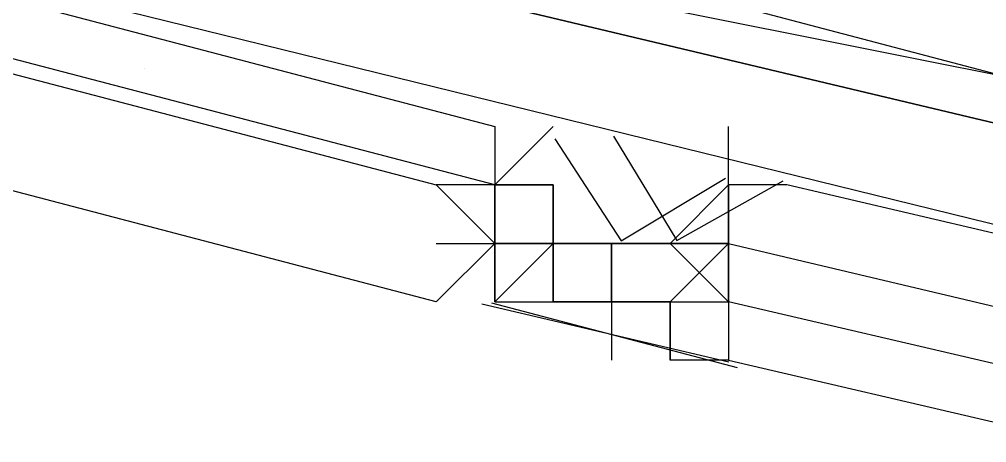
# Model space of a CAD drawing. Header units: feet. Extents: x -84 to 198, y -22 to 181.
# Drawn here: x 32.1982 to 32.4189, y 20.439 to 20.5355 of the extents above; entities that cross this region are included whole.
import ezdxf

# ---------------------------------------------------------------- set-up
doc = ezdxf.new("R2010")
doc.units = ezdxf.units.FT
doc.layers.add('A-LINEA', color=7, linetype='CONTINUOUS')

msp = doc.modelspace()

# ---------------------------------------------------------------- linework, layer by layer
at = {"layer": 'A-LINEA'}
for p, q in [((32.2267, 20.5244), (32.2267, 20.5244)), ((32.2267, 20.5244), (32.2267, 20.5244)), ((32.3067, 20.5111), (32.3067, 20.4978)), ((32.3067, 20.5111), (32.3067, 20.5111)), ((32.3067, 20.5111), (32.3067, 20.5111)), ((32.3067, 20.5111), (32.3067, 20.5111)), ((32.3067, 20.5111), (32.3067, 20.5111)), ((32.3067, 20.5111), (32.3067, 20.5111)), ((32.3067, 20.5111), (32.3067, 20.5111)), ((32.3067, 20.5111), (32.3067, 20.5111)), ((32.3067, 20.5111), (32.3067, 20.4978)), ((32.3067, 20.5111), (32.3067, 20.5111)), ((32.3067, 20.5111), (32.3067, 20.4978)), ((32.3067, 20.5111), (32.3067, 20.5111)), ((32.3067, 20.5111), (32.3067, 20.5111)), ((32.3067, 20.5111), (32.3067, 20.4978)), ((32.3067, 20.5111), (32.3067, 20.5111)), ((32.3067, 20.5111), (32.3067, 20.5111)), ((32.3067, 20.5111), (32.3067, 20.5111)), ((32.3067, 20.5111), (32.3067, 20.5111)), ((32.3067, 20.5111), (32.3067, 20.5111)), ((32.3067, 20.5111), (32.3067, 20.5111)), ((32.3067, 20.5111), (32.3067, 20.5111)), ((32.3067, 20.5111), (32.3067, 20.4978)), ((32.3067, 20.5111), (32.3067, 20.5111)), ((32.3067, 20.5111), (32.3067, 20.4978)), ((32.3067, 20.5111), (32.3067, 20.5111)), ((32.3067, 20.5111), (32.3067, 20.5111)), ((32.32, 20.5111), (32.32, 20.5111)), ((32.32, 20.5111), (32.32, 20.5111)), ((32.32, 20.5111), (32.32, 20.5111)), ((32.32, 20.5111), (32.32, 20.5111)), ((32.32, 20.5111), (32.32, 20.5111)), ((32.32, 20.5111), (32.32, 20.5111)), ((32.32, 20.5111), (32.32, 20.5111)), ((32.32, 20.5111), (32.32, 20.5111)), ((32.32, 20.5111), (32.32, 20.5111)), ((32.32, 20.5111), (32.32, 20.5111)), ((32.32, 20.5111), (32.32, 20.5111)), ((32.32, 20.5111), (32.32, 20.5111)), ((32.32, 20.5111), (32.32, 20.5111)), ((32.32, 20.5111), (32.32, 20.5111)), ((32.36, 20.5111), (32.36, 20.5111)), ((32.36, 20.5111), (32.36, 20.5111)), ((32.3067, 20.4978), (32.32, 20.4978)), ((32.3067, 20.4978), (32.3067, 20.4978)), ((32.3067, 20.4978), (32.3067, 20.4978)), ((32.3067, 20.4978), (32.3067, 20.4978)), ((32.3067, 20.4978), (32.3067, 20.4978)), ((32.3067, 20.4978), (32.3067, 20.4978)), ((32.3067, 20.4978), (32.3067, 20.4978)), ((32.3067, 20.4978), (32.3067, 20.4978)), ((32.3067, 20.4978), (32.3067, 20.4844)), ((32.3067, 20.4978), (32.3067, 20.4978)), ((32.3067, 20.4978), (32.3067, 20.4978)), ((32.3067, 20.4978), (32.3067, 20.4978)), ((32.3067, 20.4978), (32.3067, 20.4978)), ((32.3067, 20.4978), (32.3067, 20.4978)), ((32.3067, 20.4978), (32.3067, 20.4978)), ((32.3067, 20.4844), (32.3067, 20.4978)), ((32.3067, 20.4844), (32.3067, 20.4978)), ((32.3067, 20.4978), (32.3067, 20.4978)), ((32.3067, 20.4978), (32.3067, 20.4978)), ((32.3067, 20.4978), (32.3067, 20.4978)), ((32.32, 20.4978), (32.3067, 20.4978)), ((32.3067, 20.4978), (32.3067, 20.4978)), ((32.3067, 20.4978), (32.3067, 20.4978)), ((32.3067, 20.4978), (32.3067, 20.4978)), ((32.3067, 20.4978), (32.3067, 20.4978)), ((32.3067, 20.4978), (32.3067, 20.4978)), ((32.3067, 20.4978), (32.3067, 20.4978)), ((32.3067, 20.4978), (32.3067, 20.4978)), ((32.32, 20.4978), (32.3067, 20.4978)), ((32.3067, 20.4978), (32.3067, 20.4978)), ((32.3067, 20.4978), (32.32, 20.4978)), ((32.3067, 20.4978), (32.3067, 20.4978)), ((32.3067, 20.4978), (32.3067, 20.4978)), ((32.3067, 20.4978), (32.3067, 20.4978)), ((32.3067, 20.4978), (32.3067, 20.4978)), ((32.3067, 20.4978), (32.3067, 20.4978)), ((32.3067, 20.4978), (32.3067, 20.4978)), ((32.3067, 20.4978), (32.3067, 20.4978)), ((32.3067, 20.4978), (32.3067, 20.4844)), ((32.3067, 20.4978), (32.3067, 20.4978)), ((32.3067, 20.4978), (32.3067, 20.4978)), ((32.3067, 20.4978), (32.3067, 20.4978)), ((32.3067, 20.4978), (32.3067, 20.4978)), ((32.3067, 20.4978), (32.3067, 20.4978)), ((32.3067, 20.4978), (32.3067, 20.4978)), ((32.3067, 20.4844), (32.3067, 20.4978)), ((32.3067, 20.4844), (32.3067, 20.4978)), ((32.3067, 20.4978), (32.3067, 20.4978)), ((32.3067, 20.4978), (32.3067, 20.4978)), ((32.3067, 20.4978), (32.3067, 20.4978)), ((32.32, 20.4978), (32.3067, 20.4978)), ((32.3067, 20.4978), (32.3067, 20.4978)), ((32.3067, 20.4978), (32.3067, 20.4978)), ((32.3067, 20.4978), (32.3067, 20.4978)), ((32.3067, 20.4978), (32.3067, 20.4978)), ((32.3067, 20.4978), (32.3067, 20.4978)), ((32.3067, 20.4978), (32.3067, 20.4978)), ((32.3067, 20.4978), (32.3067, 20.4978)), ((32.32, 20.4978), (32.3067, 20.4978)), ((32.3067, 20.4978), (32.3067, 20.4978)), ((32.32, 20.4978), (32.32, 20.4978)), ((32.32, 20.4978), (32.32, 20.4844)), ((32.32, 20.4978), (32.32, 20.4978)), ((32.32, 20.4978), (32.32, 20.4978)), ((32.32, 20.4978), (32.32, 20.4844)), ((32.32, 20.4978), (32.32, 20.4978)), ((32.32, 20.4978), (32.32, 20.4978)), ((32.32, 20.4978), (32.32, 20.4978)), ((32.32, 20.4844), (32.32, 20.4978)), ((32.32, 20.4978), (32.32, 20.4978)), ((32.32, 20.4978), (32.32, 20.4978)), ((32.32, 20.4978), (32.32, 20.4978)), ((32.32, 20.4978), (32.32, 20.4978)), ((32.32, 20.4978), (32.32, 20.4978)), ((32.32, 20.4978), (32.32, 20.4978)), ((32.32, 20.4978), (32.32, 20.4978)), ((32.32, 20.4978), (32.32, 20.4978)), ((32.32, 20.4978), (32.32, 20.4978)), ((32.32, 20.4978), (32.32, 20.4978)), ((32.32, 20.4978), (32.32, 20.4978)), ((32.32, 20.4978), (32.32, 20.4978)), ((32.32, 20.4978), (32.32, 20.4978)), ((32.32, 20.4978), (32.32, 20.4978)), ((32.32, 20.4978), (32.32, 20.4978)), ((32.32, 20.4978), (32.32, 20.4844)), ((32.32, 20.4978), (32.32, 20.4978)), ((32.32, 20.4978), (32.32, 20.4844)), ((32.32, 20.4978), (32.32, 20.4978)), ((32.32, 20.4978), (32.32, 20.4978)), ((32.32, 20.4978), (32.32, 20.4844)), ((32.32, 20.4978), (32.32, 20.4978)), ((32.32, 20.4978), (32.32, 20.4978)), ((32.32, 20.4978), (32.32, 20.4978)), ((32.32, 20.4844), (32.32, 20.4978)), ((32.32, 20.4978), (32.32, 20.4978)), ((32.32, 20.4978), (32.32, 20.4978)), ((32.32, 20.4978), (32.32, 20.4978)), ((32.32, 20.4978), (32.32, 20.4978)), ((32.32, 20.4978), (32.32, 20.4978)), ((32.32, 20.4978), (32.32, 20.4978)), ((32.32, 20.4978), (32.32, 20.4978)), ((32.32, 20.4978), (32.32, 20.4978)), ((32.32, 20.4978), (32.32, 20.4978)), ((32.32, 20.4978), (32.32, 20.4978)), ((32.32, 20.4978), (32.32, 20.4978)), ((32.32, 20.4978), (32.32, 20.4978)), ((32.32, 20.4978), (32.32, 20.4978)), ((32.32, 20.4978), (32.32, 20.4978)), ((32.32, 20.4978), (32.32, 20.4978)), ((32.32, 20.4978), (32.32, 20.4844)), ((32.36, 20.4978), (32.36, 20.4978)), ((32.36, 20.4978), (32.36, 20.4978)), ((32.36, 20.4978), (32.36, 20.4978)), ((32.36, 20.4978), (32.36, 20.4978)), ((32.36, 20.4978), (32.36, 20.4978)), ((32.36, 20.4978), (32.36, 20.4978)), ((32.36, 20.4978), (32.36, 20.4978)), ((32.36, 20.4978), (32.36, 20.4978)), ((32.36, 20.4978), (32.36, 20.4978)), ((32.36, 20.4978), (32.36, 20.4844)), ((32.36, 20.4978), (32.36, 20.4978)), ((32.36, 20.4978), (32.36, 20.4978)), ((32.36, 20.4978), (32.36, 20.4978)), ((32.36, 20.4978), (32.36, 20.4978)), ((32.36, 20.4978), (32.36, 20.4978)), ((32.36, 20.4978), (32.36, 20.4844)), ((32.36, 20.4978), (32.36, 20.4844)), ((32.36, 20.4978), (32.36, 20.4978)), ((32.36, 20.4978), (32.36, 20.4978)), ((32.36, 20.4978), (32.36, 20.4978)), ((32.36, 20.4978), (32.36, 20.4978)), ((32.36, 20.4978), (32.36, 20.4978)), ((32.36, 20.4978), (32.36, 20.4978)), ((32.36, 20.4978), (32.36, 20.4978)), ((32.36, 20.4978), (32.36, 20.4978)), ((32.36, 20.4978), (32.36, 20.4978)), ((32.36, 20.4978), (32.36, 20.4978)), ((32.36, 20.4978), (32.36, 20.4978)), ((32.36, 20.4978), (32.36, 20.4844)), ((32.36, 20.4978), (32.36, 20.4978)), ((32.36, 20.4978), (32.36, 20.4978)), ((32.36, 20.4978), (32.36, 20.4978)), ((32.36, 20.4978), (32.36, 20.4978)), ((32.36, 20.4978), (32.36, 20.4978)), ((32.36, 20.4978), (32.36, 20.4844)), ((32.36, 20.4978), (32.36, 20.4844)), ((32.36, 20.4978), (32.36, 20.4978)), ((32.36, 20.4978), (32.36, 20.4978)), ((32.2933, 20.4844), (32.3067, 20.4844)), ((32.2933, 20.4844), (32.3067, 20.4844)), ((32.3067, 20.4844), (32.3067, 20.4844)), ((32.3067, 20.4844), (32.3067, 20.4844)), ((32.3067, 20.4844), (32.3067, 20.4844)), ((32.3067, 20.4844), (32.3067, 20.4844)), ((32.3067, 20.4844), (32.3067, 20.4844)), ((32.3067, 20.4844), (32.3067, 20.4844)), ((32.3067, 20.4844), (32.32, 20.4844)), ((32.3067, 20.4844), (32.3067, 20.4844)), ((32.3067, 20.4844), (32.3067, 20.4844)), ((32.3067, 20.4844), (32.3067, 20.4844)), ((32.3067, 20.4844), (32.32, 20.4844)), ((32.3067, 20.4844), (32.3067, 20.4844)), ((32.3067, 20.4844), (32.3067, 20.4711)), ((32.3067, 20.4844), (32.32, 20.4844)), ((32.3067, 20.4844), (32.3067, 20.4844)), ((32.3067, 20.4844), (32.3067, 20.4844)), ((32.3067, 20.4844), (32.3067, 20.4844)), ((32.3067, 20.4844), (32.3067, 20.4844)), ((32.3067, 20.4844), (32.3067, 20.4844)), ((32.3067, 20.4711), (32.3067, 20.4844)), ((32.3067, 20.4844), (32.3067, 20.4844)), ((32.3067, 20.4844), (32.3067, 20.4844)), ((32.3067, 20.4844), (32.3067, 20.4844)), ((32.3067, 20.4711), (32.3067, 20.4844)), ((32.3067, 20.4711), (32.3067, 20.4844)), ((32.3067, 20.4844), (32.3067, 20.4844)), ((32.3067, 20.4844), (32.3067, 20.4844)), ((32.3067, 20.4844), (32.3067, 20.4844)), ((32.3067, 20.4844), (32.3067, 20.4844)), ((32.3067, 20.4844), (32.3067, 20.4844)), ((32.3067, 20.4844), (32.3067, 20.4844)), ((32.3067, 20.4844), (32.3067, 20.4844)), ((32.3067, 20.4844), (32.3067, 20.4844)), ((32.3067, 20.4844), (32.3067, 20.4844)), ((32.32, 20.4844), (32.3067, 20.4711)), ((32.3067, 20.4844), (32.3067, 20.4844)), ((32.3067, 20.4844), (32.3067, 20.4844)), ((32.3067, 20.4844), (32.3067, 20.4844)), ((32.3067, 20.4844), (32.3067, 20.4844)), ((32.3067, 20.4844), (32.3067, 20.4844)), ((32.3067, 20.4844), (32.3067, 20.4844)), ((32.3067, 20.4844), (32.3067, 20.4844)), ((32.3067, 20.4844), (32.3067, 20.4844)), ((32.3067, 20.4844), (32.3067, 20.4844)), ((32.3067, 20.4844), (32.3067, 20.4844)), ((32.3067, 20.4844), (32.3067, 20.4844)), ((32.3067, 20.4844), (32.3067, 20.4844)), ((32.3067, 20.4844), (32.3067, 20.4844)), ((32.3067, 20.4844), (32.3067, 20.4844)), ((32.32, 20.4844), (32.3067, 20.4844)), ((32.3067, 20.4844), (32.3067, 20.4844)), ((32.3067, 20.4711), (32.3067, 20.4844)), ((32.3067, 20.4844), (32.3067, 20.4844)), ((32.3067, 20.4844), (32.3067, 20.4844)), ((32.3067, 20.4844), (32.3067, 20.4844)), ((32.3067, 20.4844), (32.3067, 20.4844)), ((32.3067, 20.4844), (32.3067, 20.4844)), ((32.3067, 20.4844), (32.3067, 20.4844)), ((32.3067, 20.4844), (32.32, 20.4844)), ((32.3067, 20.4844), (32.3067, 20.4844)), ((32.3067, 20.4844), (32.3067, 20.4844)), ((32.3067, 20.4844), (32.3067, 20.4844)), ((32.3067, 20.4844), (32.32, 20.4844)), ((32.3067, 20.4844), (32.3067, 20.4844)), ((32.3067, 20.4844), (32.3067, 20.4711)), ((32.3067, 20.4844), (32.32, 20.4844)), ((32.3067, 20.4844), (32.3067, 20.4844)), ((32.3067, 20.4844), (32.3067, 20.4844)), ((32.3067, 20.4844), (32.3067, 20.4844)), ((32.3067, 20.4844), (32.3067, 20.4844)), ((32.3067, 20.4844), (32.3067, 20.4844)), ((32.3067, 20.4711), (32.3067, 20.4844)), ((32.3067, 20.4844), (32.3067, 20.4844)), ((32.3067, 20.4844), (32.3067, 20.4844)), ((32.3067, 20.4844), (32.3067, 20.4844)), ((32.3067, 20.4711), (32.3067, 20.4844)), ((32.3067, 20.4711), (32.3067, 20.4844)), ((32.3067, 20.4844), (32.3067, 20.4844)), ((32.3067, 20.4844), (32.3067, 20.4844)), ((32.3067, 20.4844), (32.3067, 20.4844)), ((32.3067, 20.4844), (32.3067, 20.4844)), ((32.3067, 20.4844), (32.3067, 20.4844)), ((32.3067, 20.4844), (32.3067, 20.4844)), ((32.3067, 20.4844), (32.3067, 20.4844)), ((32.3067, 20.4844), (32.3067, 20.4844)), ((32.3067, 20.4844), (32.3067, 20.4844)), ((32.32, 20.4844), (32.3067, 20.4711)), ((32.3067, 20.4844), (32.3067, 20.4844)), ((32.3067, 20.4844), (32.3067, 20.4844)), ((32.3067, 20.4844), (32.3067, 20.4844)), ((32.3067, 20.4844), (32.3067, 20.4844)), ((32.3067, 20.4844), (32.3067, 20.4844)), ((32.3067, 20.4844), (32.3067, 20.4844)), ((32.3067, 20.4844), (32.3067, 20.4844)), ((32.3067, 20.4844), (32.3067, 20.4844)), ((32.3067, 20.4844), (32.3067, 20.4844)), ((32.3067, 20.4844), (32.3067, 20.4844)), ((32.3067, 20.4844), (32.3067, 20.4844)), ((32.3067, 20.4844), (32.3067, 20.4844)), ((32.3067, 20.4844), (32.3067, 20.4844)), ((32.3067, 20.4844), (32.3067, 20.4844)), ((32.32, 20.4844), (32.3067, 20.4844)), ((32.3067, 20.4844), (32.3067, 20.4844)), ((32.3067, 20.4711), (32.3067, 20.4844)), ((32.32, 20.4844), (32.32, 20.4711)), ((32.32, 20.4844), (32.32, 20.4844)), ((32.32, 20.4844), (32.3333, 20.4844)), ((32.32, 20.4844), (32.32, 20.4844)), ((32.32, 20.4844), (32.3333, 20.4844)), ((32.32, 20.4844), (32.32, 20.4844)), ((32.32, 20.4844), (32.32, 20.4844)), ((32.32, 20.4844), (32.32, 20.4844)), ((32.32, 20.4844), (32.3333, 20.4844)), ((32.32, 20.4844), (32.32, 20.4844)), ((32.32, 20.4844), (32.32, 20.4844)), ((32.32, 20.4844), (32.32, 20.4844)), ((32.32, 20.4844), (32.32, 20.4844)), ((32.32, 20.4844), (32.32, 20.4844)), ((32.32, 20.4844), (32.32, 20.4844)), ((32.32, 20.4844), (32.32, 20.4844)), ((32.32, 20.4844), (32.32, 20.4844)), ((32.32, 20.4711), (32.32, 20.4844)), ((32.32, 20.4844), (32.32, 20.4844)), ((32.32, 20.4844), (32.32, 20.4844)), ((32.32, 20.4844), (32.32, 20.4844)), ((32.32, 20.4844), (32.32, 20.4844)), ((32.32, 20.4844), (32.32, 20.4844)), ((32.32, 20.4844), (32.32, 20.4844)), ((32.32, 20.4844), (32.32, 20.4844)), ((32.32, 20.4844), (32.32, 20.4844)), ((32.32, 20.4844), (32.32, 20.4844)), ((32.32, 20.4844), (32.32, 20.4844)), ((32.32, 20.4844), (32.32, 20.4844)), ((32.32, 20.4844), (32.32, 20.4844)), ((32.32, 20.4844), (32.32, 20.4844)), ((32.32, 20.4844), (32.32, 20.4844)), ((32.32, 20.4844), (32.32, 20.4844)), ((32.32, 20.4844), (32.32, 20.4844)), ((32.32, 20.4844), (32.32, 20.4844)), ((32.32, 20.4844), (32.32, 20.4844)), ((32.32, 20.4844), (32.32, 20.4844)), ((32.32, 20.4844), (32.32, 20.4844)), ((32.32, 20.4844), (32.32, 20.4844)), ((32.32, 20.4844), (32.32, 20.4844)), ((32.32, 20.4844), (32.32, 20.4844)), ((32.3333, 20.4844), (32.32, 20.4844)), ((32.3333, 20.4844), (32.32, 20.4844)), ((32.32, 20.4844), (32.32, 20.4844)), ((32.3333, 20.4844), (32.32, 20.4844)), ((32.3333, 20.4844), (32.32, 20.4844)), ((32.32, 20.4844), (32.32, 20.4844)), ((32.32, 20.4844), (32.32, 20.4844)), ((32.32, 20.4844), (32.32, 20.4844)), ((32.32, 20.4844), (32.32, 20.4844)), ((32.32, 20.4844), (32.3333, 20.4844)), ((32.32, 20.4844), (32.32, 20.4844)), ((32.32, 20.4844), (32.32, 20.4844)), ((32.32, 20.4844), (32.32, 20.4844)), ((32.32, 20.4844), (32.32, 20.4844)), ((32.32, 20.4844), (32.32, 20.4844)), ((32.32, 20.4844), (32.32, 20.4844)), ((32.32, 20.4844), (32.32, 20.4844)), ((32.32, 20.4844), (32.32, 20.4844)), ((32.32, 20.4844), (32.32, 20.4844)), ((32.32, 20.4844), (32.32, 20.4844)), ((32.32, 20.4844), (32.32, 20.4844)), ((32.32, 20.4844), (32.32, 20.4844)), ((32.32, 20.4844), (32.32, 20.4844)), ((32.32, 20.4844), (32.32, 20.4844)), ((32.32, 20.4844), (32.32, 20.4711)), ((32.32, 20.4844), (32.32, 20.4844)), ((32.32, 20.4844), (32.3333, 20.4844)), ((32.32, 20.4844), (32.32, 20.4844)), ((32.32, 20.4844), (32.3333, 20.4844)), ((32.32, 20.4844), (32.32, 20.4844)), ((32.32, 20.4844), (32.32, 20.4844)), ((32.32, 20.4844), (32.32, 20.4844)), ((32.32, 20.4844), (32.3333, 20.4844)), ((32.32, 20.4844), (32.32, 20.4844)), ((32.32, 20.4844), (32.32, 20.4844)), ((32.32, 20.4844), (32.32, 20.4844)), ((32.32, 20.4844), (32.32, 20.4844)), ((32.32, 20.4844), (32.32, 20.4844)), ((32.32, 20.4844), (32.32, 20.4844)), ((32.32, 20.4844), (32.32, 20.4844)), ((32.32, 20.4844), (32.32, 20.4844)), ((32.32, 20.4711), (32.32, 20.4844)), ((32.32, 20.4844), (32.32, 20.4844)), ((32.32, 20.4844), (32.32, 20.4844)), ((32.32, 20.4844), (32.32, 20.4844)), ((32.32, 20.4844), (32.32, 20.4844)), ((32.32, 20.4844), (32.32, 20.4844)), ((32.32, 20.4844), (32.32, 20.4844)), ((32.32, 20.4844), (32.32, 20.4844)), ((32.32, 20.4844), (32.32, 20.4844)), ((32.32, 20.4844), (32.32, 20.4844)), ((32.32, 20.4844), (32.32, 20.4844)), ((32.32, 20.4844), (32.32, 20.4844)), ((32.32, 20.4844), (32.32, 20.4844)), ((32.32, 20.4844), (32.32, 20.4844)), ((32.32, 20.4844), (32.32, 20.4844)), ((32.32, 20.4844), (32.32, 20.4844)), ((32.32, 20.4844), (32.32, 20.4844)), ((32.32, 20.4844), (32.32, 20.4844)), ((32.32, 20.4844), (32.32, 20.4844)), ((32.32, 20.4844), (32.32, 20.4844)), ((32.32, 20.4844), (32.32, 20.4844)), ((32.32, 20.4844), (32.32, 20.4844)), ((32.32, 20.4844), (32.32, 20.4844)), ((32.32, 20.4844), (32.32, 20.4844)), ((32.3333, 20.4844), (32.32, 20.4844)), ((32.3333, 20.4844), (32.32, 20.4844)), ((32.32, 20.4844), (32.32, 20.4844)), ((32.3333, 20.4844), (32.32, 20.4844)), ((32.3333, 20.4844), (32.32, 20.4844)), ((32.32, 20.4844), (32.32, 20.4844)), ((32.32, 20.4844), (32.32, 20.4844)), ((32.32, 20.4844), (32.32, 20.4844)), ((32.32, 20.4844), (32.32, 20.4844)), ((32.32, 20.4844), (32.3333, 20.4844)), ((32.32, 20.4844), (32.32, 20.4844)), ((32.32, 20.4844), (32.32, 20.4844)), ((32.32, 20.4844), (32.32, 20.4844)), ((32.32, 20.4844), (32.32, 20.4844)), ((32.32, 20.4844), (32.32, 20.4844)), ((32.32, 20.4844), (32.32, 20.4844)), ((32.32, 20.4844), (32.32, 20.4844)), ((32.32, 20.4844), (32.32, 20.4844)), ((32.32, 20.4844), (32.32, 20.4844)), ((32.32, 20.4844), (32.32, 20.4844)), ((32.32, 20.4844), (32.32, 20.4844)), ((32.32, 20.4844), (32.32, 20.4844)), ((32.32, 20.4844), (32.32, 20.4844)), ((32.32, 20.4844), (32.32, 20.4844)), ((32.3333, 20.4844), (32.3333, 20.4844)), ((32.3333, 20.4844), (32.3333, 20.4844)), ((32.3333, 20.4844), (32.3333, 20.4711)), ((32.3333, 20.4844), (32.3333, 20.4844)), ((32.3333, 20.4844), (32.3333, 20.4844)), ((32.3333, 20.4711), (32.3333, 20.4844)), ((32.3333, 20.4844), (32.3333, 20.4844)), ((32.3333, 20.4844), (32.3467, 20.4844)), ((32.3333, 20.4844), (32.3333, 20.4844)), ((32.3333, 20.4844), (32.3333, 20.4844)), ((32.3333, 20.4844), (32.3333, 20.4844)), ((32.3333, 20.4844), (32.3333, 20.4844)), ((32.3333, 20.4844), (32.3333, 20.4844)), ((32.3333, 20.4844), (32.3333, 20.4844)), ((32.3333, 20.4844), (32.3333, 20.4844)), ((32.3333, 20.4844), (32.3333, 20.4844)), ((32.3333, 20.4844), (32.3333, 20.4844)), ((32.3333, 20.4844), (32.3333, 20.4844)), ((32.3333, 20.4844), (32.3333, 20.4844)), ((32.3333, 20.4844), (32.3333, 20.4844)), ((32.3333, 20.4844), (32.3333, 20.4844)), ((32.3333, 20.4844), (32.3333, 20.4844)), ((32.3333, 20.4844), (32.3333, 20.4844)), ((32.3333, 20.4844), (32.3333, 20.4844)), ((32.3467, 20.4844), (32.3333, 20.4844)), ((32.3467, 20.4844), (32.3333, 20.4844)), ((32.3467, 20.4844), (32.3333, 20.4844)), ((32.3467, 20.4844), (32.3333, 20.4844)), ((32.3333, 20.4844), (32.3333, 20.4844)), ((32.3333, 20.4844), (32.3333, 20.4844)), ((32.3333, 20.4844), (32.3333, 20.4844)), ((32.3333, 20.4844), (32.3333, 20.4844)), ((32.3333, 20.4844), (32.3333, 20.4844)), ((32.3333, 20.4844), (32.3333, 20.4711)), ((32.3333, 20.4844), (32.3333, 20.4844)), ((32.3333, 20.4844), (32.3333, 20.4844)), ((32.3333, 20.4844), (32.3333, 20.4844)), ((32.3333, 20.4844), (32.3333, 20.4844)), ((32.3333, 20.4844), (32.3333, 20.4844)), ((32.3333, 20.4711), (32.3333, 20.4844)), ((32.3333, 20.4844), (32.3333, 20.4844)), ((32.3333, 20.4844), (32.3333, 20.4844)), ((32.3333, 20.4844), (32.3333, 20.4844)), ((32.3333, 20.4844), (32.3333, 20.4844)), ((32.3333, 20.4844), (32.3333, 20.4844)), ((32.3333, 20.4844), (32.3333, 20.4844)), ((32.3333, 20.4844), (32.3333, 20.4844)), ((32.3333, 20.4844), (32.3333, 20.4844)), ((32.3333, 20.4844), (32.3333, 20.4844)), ((32.3333, 20.4844), (32.3333, 20.4844)), ((32.3333, 20.4844), (32.3333, 20.4844)), ((32.3333, 20.4711), (32.3333, 20.4844)), ((32.3333, 20.4844), (32.3333, 20.4844)), ((32.3333, 20.4844), (32.3467, 20.4844)), ((32.3333, 20.4844), (32.3333, 20.4844)), ((32.3333, 20.4844), (32.3467, 20.4844)), ((32.3333, 20.4844), (32.3333, 20.4844)), ((32.3333, 20.4844), (32.3333, 20.4844)), ((32.3333, 20.4844), (32.3333, 20.4711)), ((32.3333, 20.4844), (32.3333, 20.4844)), ((32.3333, 20.4844), (32.3333, 20.4844)), ((32.3333, 20.4711), (32.3333, 20.4844)), ((32.3333, 20.4844), (32.3333, 20.4844)), ((32.3333, 20.4844), (32.3467, 20.4844)), ((32.3333, 20.4844), (32.3333, 20.4844)), ((32.3333, 20.4844), (32.3333, 20.4844)), ((32.3333, 20.4844), (32.3333, 20.4844)), ((32.3333, 20.4844), (32.3333, 20.4844)), ((32.3333, 20.4844), (32.3333, 20.4844)), ((32.3333, 20.4844), (32.3333, 20.4844)), ((32.3333, 20.4844), (32.3333, 20.4844)), ((32.3333, 20.4844), (32.3333, 20.4844)), ((32.3333, 20.4844), (32.3333, 20.4844)), ((32.3333, 20.4844), (32.3333, 20.4844)), ((32.3333, 20.4844), (32.3333, 20.4844)), ((32.3333, 20.4844), (32.3333, 20.4844)), ((32.3333, 20.4844), (32.3333, 20.4844)), ((32.3333, 20.4844), (32.3333, 20.4844)), ((32.3333, 20.4844), (32.3333, 20.4844)), ((32.3333, 20.4844), (32.3333, 20.4844)), ((32.3467, 20.4844), (32.3333, 20.4844)), ((32.3467, 20.4844), (32.3333, 20.4844)), ((32.3467, 20.4844), (32.3333, 20.4844)), ((32.3467, 20.4844), (32.3333, 20.4844)), ((32.3333, 20.4844), (32.3333, 20.4844)), ((32.3333, 20.4844), (32.3333, 20.4844)), ((32.3333, 20.4844), (32.3333, 20.4844)), ((32.3333, 20.4844), (32.3333, 20.4844)), ((32.3333, 20.4844), (32.3333, 20.4844)), ((32.3333, 20.4844), (32.3333, 20.4711)), ((32.3333, 20.4844), (32.3333, 20.4844)), ((32.3333, 20.4844), (32.3333, 20.4844)), ((32.3333, 20.4844), (32.3333, 20.4844)), ((32.3333, 20.4844), (32.3333, 20.4844)), ((32.3333, 20.4844), (32.3333, 20.4844)), ((32.3333, 20.4711), (32.3333, 20.4844)), ((32.3333, 20.4844), (32.3333, 20.4844)), ((32.3333, 20.4844), (32.3333, 20.4844)), ((32.3333, 20.4844), (32.3333, 20.4844)), ((32.3333, 20.4844), (32.3333, 20.4844)), ((32.3333, 20.4844), (32.3333, 20.4844)), ((32.3333, 20.4844), (32.3333, 20.4844)), ((32.3333, 20.4844), (32.3333, 20.4844)), ((32.3333, 20.4844), (32.3333, 20.4844)), ((32.3333, 20.4844), (32.3333, 20.4844)), ((32.3333, 20.4844), (32.3333, 20.4844)), ((32.3333, 20.4844), (32.3333, 20.4844)), ((32.3333, 20.4711), (32.3333, 20.4844)), ((32.3333, 20.4844), (32.3333, 20.4844)), ((32.3333, 20.4844), (32.3467, 20.4844)), ((32.3333, 20.4844), (32.3333, 20.4844)), ((32.3333, 20.4844), (32.3467, 20.4844)), ((32.3467, 20.4844), (32.3467, 20.4844)), ((32.3467, 20.4844), (32.3467, 20.4844)), ((32.3467, 20.4844), (32.3467, 20.4844)), ((32.3467, 20.4844), (32.3467, 20.4844)), ((32.36, 20.4844), (32.3467, 20.4844)), ((32.3467, 20.4844), (32.3467, 20.4844)), ((32.3467, 20.4844), (32.3467, 20.4844)), ((32.3467, 20.4844), (32.3467, 20.4844)), ((32.3467, 20.4844), (32.36, 20.4844)), ((32.3467, 20.4844), (32.36, 20.4711)), ((32.3467, 20.4844), (32.3467, 20.4844)), ((32.3467, 20.4844), (32.3467, 20.4844)), ((32.3467, 20.4844), (32.3467, 20.4844)), ((32.3467, 20.4844), (32.36, 20.4844)), ((32.3467, 20.4844), (32.3467, 20.4844)), ((32.3467, 20.4844), (32.3467, 20.4844)), ((32.3467, 20.4844), (32.3467, 20.4844)), ((32.3467, 20.4844), (32.3467, 20.4844)), ((32.3467, 20.4844), (32.3467, 20.4844)), ((32.3467, 20.4844), (32.3467, 20.4844)), ((32.36, 20.4844), (32.3467, 20.4844)), ((32.3467, 20.4844), (32.3467, 20.4844)), ((32.3467, 20.4844), (32.3467, 20.4844)), ((32.3467, 20.4844), (32.3467, 20.4844)), ((32.3467, 20.4844), (32.3467, 20.4844)), ((32.3467, 20.4844), (32.3467, 20.4844)), ((32.36, 20.4844), (32.3467, 20.4844)), ((32.3467, 20.4844), (32.3467, 20.4844)), ((32.3467, 20.4844), (32.3467, 20.4844)), ((32.3467, 20.4844), (32.3467, 20.4844)), ((32.3467, 20.4844), (32.3467, 20.4844)), ((32.3467, 20.4844), (32.3467, 20.4844)), ((32.3467, 20.4844), (32.3467, 20.4844)), ((32.3467, 20.4844), (32.3467, 20.4844)), ((32.3467, 20.4844), (32.3467, 20.4844)), ((32.3467, 20.4844), (32.3467, 20.4844)), ((32.3467, 20.4844), (32.3467, 20.4844)), ((32.3467, 20.4844), (32.3467, 20.4844)), ((32.3467, 20.4844), (32.3467, 20.4844)), ((32.3467, 20.4844), (32.3467, 20.4844)), ((32.3467, 20.4844), (32.3467, 20.4844)), ((32.3467, 20.4844), (32.3467, 20.4844)), ((32.3467, 20.4844), (32.3467, 20.4844)), ((32.3467, 20.4844), (32.3467, 20.4844)), ((32.3467, 20.4844), (32.3467, 20.4844)), ((32.3467, 20.4844), (32.3467, 20.4844)), ((32.3467, 20.4844), (32.3467, 20.4844)), ((32.3467, 20.4844), (32.3467, 20.4844)), ((32.3467, 20.4844), (32.3467, 20.4844)), ((32.3467, 20.4844), (32.3467, 20.4844)), ((32.3467, 20.4844), (32.3467, 20.4844)), ((32.3467, 20.4844), (32.3467, 20.4844)), ((32.3467, 20.4844), (32.3467, 20.4844)), ((32.3467, 20.4844), (32.3467, 20.4844)), ((32.3467, 20.4844), (32.3467, 20.4844)), ((32.36, 20.4844), (32.3467, 20.4844)), ((32.3467, 20.4844), (32.3467, 20.4844)), ((32.3467, 20.4844), (32.3467, 20.4844)), ((32.3467, 20.4844), (32.3467, 20.4844)), ((32.3467, 20.4844), (32.36, 20.4844)), ((32.3467, 20.4844), (32.36, 20.4711)), ((32.3467, 20.4844), (32.3467, 20.4844)), ((32.3467, 20.4844), (32.3467, 20.4844)), ((32.3467, 20.4844), (32.3467, 20.4844)), ((32.3467, 20.4844), (32.36, 20.4844)), ((32.3467, 20.4844), (32.3467, 20.4844)), ((32.3467, 20.4844), (32.3467, 20.4844)), ((32.3467, 20.4844), (32.3467, 20.4844)), ((32.3467, 20.4844), (32.3467, 20.4844)), ((32.3467, 20.4844), (32.3467, 20.4844)), ((32.3467, 20.4844), (32.3467, 20.4844)), ((32.36, 20.4844), (32.3467, 20.4844)), ((32.3467, 20.4844), (32.3467, 20.4844)), ((32.3467, 20.4844), (32.3467, 20.4844)), ((32.3467, 20.4844), (32.3467, 20.4844)), ((32.3467, 20.4844), (32.3467, 20.4844)), ((32.3467, 20.4844), (32.3467, 20.4844)), ((32.36, 20.4844), (32.3467, 20.4844)), ((32.3467, 20.4844), (32.3467, 20.4844)), ((32.3467, 20.4844), (32.3467, 20.4844)), ((32.3467, 20.4844), (32.3467, 20.4844)), ((32.3467, 20.4844), (32.3467, 20.4844)), ((32.3467, 20.4844), (32.3467, 20.4844)), ((32.3467, 20.4844), (32.3467, 20.4844)), ((32.3467, 20.4844), (32.3467, 20.4844)), ((32.3467, 20.4844), (32.3467, 20.4844)), ((32.3467, 20.4844), (32.3467, 20.4844)), ((32.3467, 20.4844), (32.3467, 20.4844)), ((32.3467, 20.4844), (32.3467, 20.4844)), ((32.3467, 20.4844), (32.3467, 20.4844)), ((32.3467, 20.4844), (32.3467, 20.4844)), ((32.3467, 20.4844), (32.3467, 20.4844)), ((32.3467, 20.4844), (32.3467, 20.4844)), ((32.3467, 20.4844), (32.3467, 20.4844)), ((32.3467, 20.4844), (32.3467, 20.4844)), ((32.3467, 20.4844), (32.3467, 20.4844)), ((32.3467, 20.4844), (32.3467, 20.4844)), ((32.3467, 20.4844), (32.3467, 20.4844)), ((32.3467, 20.4844), (32.3467, 20.4844)), ((32.3467, 20.4844), (32.3467, 20.4844)), ((32.3467, 20.4844), (32.3467, 20.4844)), ((32.3467, 20.4844), (32.3467, 20.4844)), ((32.36, 20.4844), (32.36, 20.4844)), ((32.36, 20.4844), (32.36, 20.4844)), ((32.36, 20.4844), (32.36, 20.4844)), ((32.36, 20.4844), (32.36, 20.4711)), ((32.36, 20.4844), (32.36, 20.4844)), ((32.36, 20.4844), (32.36, 20.4844)), ((32.36, 20.4844), (32.36, 20.4844)), ((32.36, 20.4844), (32.36, 20.4844)), ((32.36, 20.4844), (32.36, 20.4844)), ((32.36, 20.4844), (32.36, 20.4844)), ((32.36, 20.4844), (32.36, 20.4844)), ((32.36, 20.4844), (32.36, 20.4844)), ((32.36, 20.4844), (32.36, 20.4844)), ((32.36, 20.4844), (32.36, 20.4844)), ((32.36, 20.4711), (32.36, 20.4844)), ((32.36, 20.4844), (32.36, 20.4844)), ((32.36, 20.4844), (32.36, 20.4844)), ((32.36, 20.4844), (32.36, 20.4844)), ((32.36, 20.4844), (32.36, 20.4844)), ((32.36, 20.4844), (32.36, 20.4844)), ((32.36, 20.4844), (32.36, 20.4711)), ((32.36, 20.4844), (32.36, 20.4844)), ((32.36, 20.4844), (32.36, 20.4844)), ((32.36, 20.4844), (32.36, 20.4844)), ((32.36, 20.4844), (32.36, 20.4844)), ((32.36, 20.4844), (32.36, 20.4844)), ((32.36, 20.4844), (32.36, 20.4844)), ((32.36, 20.4844), (32.36, 20.4844)), ((32.36, 20.4844), (32.36, 20.4844)), ((32.36, 20.4844), (32.36, 20.4844)), ((32.36, 20.4844), (32.36, 20.4844)), ((32.36, 20.4711), (32.36, 20.4844)), ((32.36, 20.4844), (32.36, 20.4844)), ((32.36, 20.4844), (32.36, 20.4844)), ((32.2933, 20.4711), (32.2933, 20.4711)), ((32.2933, 20.4711), (32.2933, 20.4711)), ((32.3601, 20.4574), (32.3037, 20.4706)), ((32.3601, 20.4574), (32.3037, 20.4706)), ((32.3621, 20.4561), (32.306, 20.4708)), ((32.3621, 20.4561), (32.306, 20.4708)), ((32.3067, 20.4711), (32.3067, 20.4711)), ((32.3067, 20.4711), (32.3067, 20.4711)), ((32.3067, 20.4711), (32.3067, 20.4711)), ((32.3067, 20.4711), (32.3067, 20.4711)), ((32.3067, 20.4711), (32.3067, 20.4711)), ((32.3067, 20.4711), (32.3067, 20.4711)), ((32.3067, 20.4711), (32.3067, 20.4711)), ((32.3067, 20.4711), (32.3067, 20.4711)), ((32.3067, 20.4711), (32.3067, 20.4711)), ((32.3067, 20.4711), (32.32, 20.4711)), ((32.3067, 20.4711), (32.3067, 20.4711)), ((32.3067, 20.4711), (32.3067, 20.4711)), ((32.3067, 20.4711), (32.3067, 20.4711)), ((32.3067, 20.4711), (32.3067, 20.4711)), ((32.3067, 20.4711), (32.3067, 20.4711)), ((32.3067, 20.4711), (32.3067, 20.4711)), ((32.3067, 20.4711), (32.3067, 20.4711)), ((32.3067, 20.4711), (32.3067, 20.4711)), ((32.3067, 20.4711), (32.3067, 20.4711)), ((32.3067, 20.4711), (32.3067, 20.4711)), ((32.3067, 20.4711), (32.3067, 20.4711)), ((32.3067, 20.4711), (32.3067, 20.4711)), ((32.3067, 20.4711), (32.3067, 20.4711)), ((32.3067, 20.4711), (32.3067, 20.4711)), ((32.3067, 20.4711), (32.3067, 20.4711)), ((32.3067, 20.4711), (32.3067, 20.4711)), ((32.3067, 20.4711), (32.3067, 20.4711)), ((32.3067, 20.4711), (32.3067, 20.4711)), ((32.3067, 20.4711), (32.3067, 20.4711)), ((32.3067, 20.4711), (32.3067, 20.4711)), ((32.3067, 20.4711), (32.3067, 20.4711)), ((32.3067, 20.4711), (32.3067, 20.4711)), ((32.3067, 20.4711), (32.3067, 20.4711)), ((32.3067, 20.4711), (32.3067, 20.4711)), ((32.3067, 20.4711), (32.3067, 20.4711)), ((32.3067, 20.4711), (32.3067, 20.4711)), ((32.3067, 20.4711), (32.3067, 20.4711)), ((32.3067, 20.4711), (32.3067, 20.4711)), ((32.3067, 20.4711), (32.3067, 20.4711)), ((32.3067, 20.4711), (32.3067, 20.4711)), ((32.3067, 20.4711), (32.3067, 20.4711)), ((32.3067, 20.4711), (32.3067, 20.4711)), ((32.3067, 20.4711), (32.3067, 20.4711)), ((32.3067, 20.4711), (32.32, 20.4711)), ((32.3067, 20.4711), (32.3067, 20.4711)), ((32.3067, 20.4711), (32.3067, 20.4711)), ((32.3067, 20.4711), (32.3067, 20.4711)), ((32.3067, 20.4711), (32.3067, 20.4711)), ((32.3067, 20.4711), (32.3067, 20.4711)), ((32.3067, 20.4711), (32.3067, 20.4711)), ((32.3067, 20.4711), (32.3067, 20.4711)), ((32.3067, 20.4711), (32.3067, 20.4711)), ((32.3067, 20.4711), (32.3067, 20.4711)), ((32.3067, 20.4711), (32.3067, 20.4711)), ((32.3067, 20.4711), (32.3067, 20.4711)), ((32.3067, 20.4711), (32.3067, 20.4711)), ((32.3067, 20.4711), (32.3067, 20.4711)), ((32.3067, 20.4711), (32.3067, 20.4711)), ((32.3067, 20.4711), (32.3067, 20.4711)), ((32.3067, 20.4711), (32.3067, 20.4711)), ((32.3067, 20.4711), (32.3067, 20.4711)), ((32.3067, 20.4711), (32.3067, 20.4711)), ((32.3067, 20.4711), (32.3067, 20.4711)), ((32.3067, 20.4711), (32.3067, 20.4711)), ((32.3067, 20.4711), (32.3067, 20.4711)), ((32.3067, 20.4711), (32.3067, 20.4711)), ((32.3067, 20.4711), (32.3067, 20.4711)), ((32.3067, 20.4711), (32.3067, 20.4711)), ((32.32, 20.4711), (32.32, 20.4711)), ((32.32, 20.4711), (32.32, 20.4711)), ((32.32, 20.4711), (32.32, 20.4711)), ((32.32, 20.4711), (32.32, 20.4711)), ((32.32, 20.4711), (32.32, 20.4711)), ((32.32, 20.4711), (32.32, 20.4711)), ((32.32, 20.4711), (32.32, 20.4711)), ((32.32, 20.4711), (32.3333, 20.4711)), ((32.32, 20.4711), (32.32, 20.4711)), ((32.32, 20.4711), (32.3333, 20.4711)), ((32.32, 20.4711), (32.32, 20.4711)), ((32.32, 20.4711), (32.32, 20.4711)), ((32.32, 20.4711), (32.32, 20.4711)), ((32.32, 20.4711), (32.32, 20.4711)), ((32.32, 20.4711), (32.32, 20.4711)), ((32.32, 20.4711), (32.32, 20.4711)), ((32.32, 20.4711), (32.32, 20.4711)), ((32.32, 20.4711), (32.32, 20.4711)), ((32.32, 20.4711), (32.32, 20.4711)), ((32.32, 20.4711), (32.32, 20.4711)), ((32.32, 20.4711), (32.32, 20.4711)), ((32.32, 20.4711), (32.32, 20.4711)), ((32.32, 20.4711), (32.32, 20.4711)), ((32.32, 20.4711), (32.32, 20.4711)), ((32.32, 20.4711), (32.32, 20.4711)), ((32.32, 20.4711), (32.32, 20.4711)), ((32.32, 20.4711), (32.32, 20.4711)), ((32.32, 20.4711), (32.32, 20.4711)), ((32.32, 20.4711), (32.32, 20.4711)), ((32.3333, 20.4711), (32.32, 20.4711)), ((32.32, 20.4711), (32.32, 20.4711)), ((32.32, 20.4711), (32.32, 20.4711)), ((32.3333, 20.4711), (32.32, 20.4711)), ((32.32, 20.4711), (32.32, 20.4711)), ((32.32, 20.4711), (32.32, 20.4711)), ((32.32, 20.4711), (32.32, 20.4711)), ((32.32, 20.4711), (32.32, 20.4711)), ((32.32, 20.4711), (32.32, 20.4711)), ((32.32, 20.4711), (32.32, 20.4711)), ((32.32, 20.4711), (32.32, 20.4711)), ((32.32, 20.4711), (32.32, 20.4711)), ((32.32, 20.4711), (32.32, 20.4711)), ((32.32, 20.4711), (32.32, 20.4711)), ((32.32, 20.4711), (32.3333, 20.4711)), ((32.32, 20.4711), (32.32, 20.4711)), ((32.32, 20.4711), (32.3333, 20.4711)), ((32.32, 20.4711), (32.32, 20.4711)), ((32.32, 20.4711), (32.32, 20.4711)), ((32.32, 20.4711), (32.32, 20.4711)), ((32.32, 20.4711), (32.32, 20.4711)), ((32.32, 20.4711), (32.32, 20.4711)), ((32.32, 20.4711), (32.32, 20.4711)), ((32.32, 20.4711), (32.32, 20.4711)), ((32.32, 20.4711), (32.32, 20.4711)), ((32.32, 20.4711), (32.32, 20.4711)), ((32.32, 20.4711), (32.32, 20.4711)), ((32.32, 20.4711), (32.32, 20.4711)), ((32.32, 20.4711), (32.32, 20.4711)), ((32.32, 20.4711), (32.32, 20.4711)), ((32.32, 20.4711), (32.32, 20.4711)), ((32.32, 20.4711), (32.32, 20.4711)), ((32.32, 20.4711), (32.32, 20.4711)), ((32.32, 20.4711), (32.32, 20.4711)), ((32.32, 20.4711), (32.32, 20.4711)), ((32.32, 20.4711), (32.32, 20.4711)), ((32.3333, 20.4711), (32.32, 20.4711)), ((32.32, 20.4711), (32.32, 20.4711)), ((32.32, 20.4711), (32.32, 20.4711)), ((32.3333, 20.4711), (32.32, 20.4711)), ((32.32, 20.4711), (32.32, 20.4711)), ((32.32, 20.4711), (32.32, 20.4711)), ((32.32, 20.4711), (32.32, 20.4711)), ((32.3333, 20.4711), (32.3333, 20.4711)), ((32.3333, 20.4711), (32.3333, 20.4711)), ((32.3333, 20.4711), (32.3333, 20.4711)), ((32.3333, 20.4711), (32.3333, 20.4578)), ((32.3333, 20.4711), (32.3333, 20.4711)), ((32.3333, 20.4711), (32.3467, 20.4711)), ((32.3333, 20.4711), (32.3333, 20.4711)), ((32.3333, 20.4711), (32.3333, 20.4711)), ((32.3333, 20.4711), (32.3333, 20.4711)), ((32.3333, 20.4711), (32.3333, 20.4711)), ((32.3333, 20.4711), (32.3333, 20.4711)), ((32.3333, 20.4711), (32.3333, 20.4711)), ((32.3333, 20.4711), (32.3333, 20.4711)), ((32.3333, 20.4711), (32.3333, 20.4711)), ((32.3333, 20.4711), (32.3333, 20.4711)), ((32.3333, 20.4711), (32.3333, 20.4711)), ((32.3333, 20.4711), (32.3333, 20.4711)), ((32.3333, 20.4711), (32.3333, 20.4711)), ((32.3333, 20.4711), (32.3333, 20.4711)), ((32.3467, 20.4711), (32.3333, 20.4711)), ((32.3467, 20.4711), (32.3333, 20.4711)), ((32.3333, 20.4711), (32.3333, 20.4711)), ((32.3333, 20.4711), (32.3333, 20.4711)), ((32.3333, 20.4711), (32.3333, 20.4711)), ((32.3333, 20.4711), (32.3333, 20.4711)), ((32.3333, 20.4711), (32.3333, 20.4711)), ((32.3333, 20.4711), (32.3333, 20.4711)), ((32.3333, 20.4711), (32.3333, 20.4711)), ((32.3333, 20.4711), (32.3333, 20.4711)), ((32.3333, 20.4711), (32.3333, 20.4711)), ((32.3333, 20.4711), (32.3333, 20.4711)), ((32.3333, 20.4711), (32.3333, 20.4711)), ((32.3333, 20.4711), (32.3333, 20.4711)), ((32.3333, 20.4711), (32.3333, 20.4711)), ((32.3333, 20.4711), (32.3467, 20.4711)), ((32.3333, 20.4711), (32.3333, 20.4711)), ((32.3333, 20.4711), (32.3333, 20.4711)), ((32.3333, 20.4711), (32.3333, 20.4711)), ((32.3333, 20.4711), (32.3333, 20.4711)), ((32.3333, 20.4711), (32.3333, 20.4711)), ((32.3333, 20.4711), (32.3333, 20.4711)), ((32.3333, 20.4711), (32.3333, 20.4711)), ((32.3333, 20.4711), (32.3333, 20.4711)), ((32.3333, 20.4711), (32.3333, 20.4711)), ((32.3333, 20.4711), (32.3333, 20.4711)), ((32.3333, 20.4711), (32.3333, 20.4711)), ((32.3333, 20.4711), (32.3333, 20.4711)), ((32.3333, 20.4711), (32.3333, 20.4711)), ((32.3333, 20.4711), (32.3333, 20.4711)), ((32.3333, 20.4711), (32.3333, 20.4711)), ((32.3333, 20.4711), (32.3333, 20.4711)), ((32.3333, 20.4711), (32.3333, 20.4578)), ((32.3333, 20.4711), (32.3333, 20.4711)), ((32.3333, 20.4711), (32.3467, 20.4711)), ((32.3333, 20.4711), (32.3333, 20.4711)), ((32.3333, 20.4711), (32.3333, 20.4711)), ((32.3333, 20.4711), (32.3333, 20.4711)), ((32.3333, 20.4711), (32.3333, 20.4711)), ((32.3333, 20.4711), (32.3333, 20.4711)), ((32.3333, 20.4711), (32.3333, 20.4711)), ((32.3333, 20.4711), (32.3333, 20.4711)), ((32.3333, 20.4711), (32.3333, 20.4711)), ((32.3333, 20.4711), (32.3333, 20.4711)), ((32.3333, 20.4711), (32.3333, 20.4711)), ((32.3333, 20.4711), (32.3333, 20.4711)), ((32.3333, 20.4711), (32.3333, 20.4711)), ((32.3333, 20.4711), (32.3333, 20.4711)), ((32.3467, 20.4711), (32.3333, 20.4711)), ((32.3467, 20.4711), (32.3333, 20.4711)), ((32.3333, 20.4711), (32.3333, 20.4711)), ((32.3333, 20.4711), (32.3333, 20.4711)), ((32.3333, 20.4711), (32.3333, 20.4711)), ((32.3333, 20.4711), (32.3333, 20.4711)), ((32.3333, 20.4711), (32.3333, 20.4711)), ((32.3333, 20.4711), (32.3333, 20.4711)), ((32.3333, 20.4711), (32.3333, 20.4711)), ((32.3333, 20.4711), (32.3333, 20.4711)), ((32.3333, 20.4711), (32.3333, 20.4711)), ((32.3333, 20.4711), (32.3333, 20.4711)), ((32.3333, 20.4711), (32.3333, 20.4711)), ((32.3333, 20.4711), (32.3333, 20.4711)), ((32.3333, 20.4711), (32.3333, 20.4711)), ((32.3333, 20.4711), (32.3467, 20.4711)), ((32.3333, 20.4711), (32.3333, 20.4711)), ((32.3333, 20.4711), (32.3333, 20.4711)), ((32.3333, 20.4711), (32.3333, 20.4711)), ((32.3333, 20.4711), (32.3333, 20.4711)), ((32.3333, 20.4711), (32.3333, 20.4711)), ((32.3333, 20.4711), (32.3333, 20.4711)), ((32.3333, 20.4711), (32.3333, 20.4711)), ((32.3333, 20.4711), (32.3333, 20.4711)), ((32.3333, 20.4711), (32.3333, 20.4711)), ((32.3333, 20.4711), (32.3333, 20.4711)), ((32.3333, 20.4711), (32.3333, 20.4711)), ((32.3333, 20.4711), (32.3333, 20.4711)), ((32.3333, 20.4711), (32.3333, 20.4711)), ((32.3467, 20.4711), (32.3467, 20.4711)), ((32.3467, 20.4711), (32.3467, 20.4711)), ((32.3467, 20.4711), (32.3467, 20.4711)), ((32.3467, 20.4711), (32.3467, 20.4711)), ((32.3467, 20.4711), (32.3467, 20.4711)), ((32.3467, 20.4711), (32.3467, 20.4711)), ((32.3467, 20.4711), (32.3467, 20.4711)), ((32.3467, 20.4711), (32.3467, 20.4711)), ((32.3467, 20.4711), (32.3467, 20.4711)), ((32.3467, 20.4711), (32.3467, 20.4711)), ((32.3467, 20.4711), (32.3467, 20.4711)), ((32.3467, 20.4711), (32.3467, 20.4711)), ((32.3467, 20.4711), (32.3467, 20.4711)), ((32.3467, 20.4711), (32.3467, 20.4711)), ((32.3467, 20.4711), (32.3467, 20.4711)), ((32.3467, 20.4711), (32.3467, 20.4711)), ((32.3467, 20.4711), (32.3467, 20.4711)), ((32.3467, 20.4711), (32.3467, 20.4711)), ((32.3467, 20.4711), (32.3467, 20.4711)), ((32.3467, 20.4711), (32.3467, 20.4711)), ((32.3467, 20.4711), (32.3467, 20.4578)), ((32.3467, 20.4711), (32.3467, 20.4711)), ((32.3467, 20.4711), (32.3467, 20.4711)), ((32.3467, 20.4711), (32.3467, 20.4711)), ((32.3467, 20.4711), (32.3467, 20.4711)), ((32.3467, 20.4578), (32.3467, 20.4711)), ((32.3467, 20.4711), (32.3467, 20.4711)), ((32.3467, 20.4711), (32.3467, 20.4711)), ((32.3467, 20.4711), (32.3467, 20.4711)), ((32.3467, 20.4711), (32.3467, 20.4711)), ((32.3467, 20.4711), (32.3467, 20.4711)), ((32.3467, 20.4711), (32.3467, 20.4711)), ((32.3467, 20.4711), (32.3467, 20.4711)), ((32.3467, 20.4711), (32.3467, 20.4711)), ((32.3467, 20.4711), (32.3467, 20.4711)), ((32.3467, 20.4711), (32.3467, 20.4711)), ((32.3467, 20.4711), (32.3467, 20.4711)), ((32.3467, 20.4711), (32.3467, 20.4711)), ((32.3467, 20.4711), (32.3467, 20.4711)), ((32.3467, 20.4578), (32.3467, 20.4711)), ((32.3467, 20.4711), (32.3467, 20.4711)), ((32.3467, 20.4711), (32.3467, 20.4711)), ((32.3467, 20.4711), (32.3467, 20.4711)), ((32.3467, 20.4711), (32.3467, 20.4711)), ((32.3467, 20.4711), (32.3467, 20.4711)), ((32.3467, 20.4711), (32.3467, 20.4711)), ((32.3467, 20.4711), (32.3467, 20.4711)), ((32.3467, 20.4711), (32.3467, 20.4711)), ((32.3467, 20.4711), (32.3467, 20.4711)), ((32.3467, 20.4711), (32.3467, 20.4711)), ((32.3467, 20.4711), (32.3467, 20.4711)), ((32.3467, 20.4711), (32.3467, 20.4711)), ((32.3467, 20.4711), (32.3467, 20.4711)), ((32.3467, 20.4711), (32.3467, 20.4711)), ((32.3467, 20.4711), (32.3467, 20.4711)), ((32.3467, 20.4711), (32.3467, 20.4711)), ((32.3467, 20.4711), (32.3467, 20.4711)), ((32.3467, 20.4711), (32.3467, 20.4711)), ((32.3467, 20.4711), (32.3467, 20.4711)), ((32.3467, 20.4578), (32.3467, 20.4711)), ((32.3467, 20.4711), (32.3467, 20.4711)), ((32.3467, 20.4711), (32.3467, 20.4711)), ((32.3467, 20.4711), (32.3467, 20.4711)), ((32.3467, 20.4711), (32.36, 20.4711)), ((32.3467, 20.4711), (32.3467, 20.4578)), ((32.3467, 20.4711), (32.3467, 20.4711)), ((32.3467, 20.4711), (32.36, 20.4711)), ((32.3467, 20.4711), (32.3467, 20.4711)), ((32.3467, 20.4711), (32.3467, 20.4711)), ((32.3467, 20.4711), (32.3467, 20.4711)), ((32.3467, 20.4711), (32.3467, 20.4711)), ((32.3467, 20.4711), (32.3467, 20.4711)), ((32.3467, 20.4711), (32.3467, 20.4711)), ((32.3467, 20.4711), (32.3467, 20.4711)), ((32.3467, 20.4711), (32.3467, 20.4711)), ((32.3467, 20.4711), (32.3467, 20.4711)), ((32.3467, 20.4711), (32.3467, 20.4711)), ((32.3467, 20.4711), (32.3467, 20.4711)), ((32.3467, 20.4711), (32.3467, 20.4711)), ((32.3467, 20.4711), (32.3467, 20.4711)), ((32.3467, 20.4711), (32.3467, 20.4711)), ((32.3467, 20.4711), (32.3467, 20.4711)), ((32.3467, 20.4711), (32.3467, 20.4711)), ((32.3467, 20.4711), (32.3467, 20.4711)), ((32.3467, 20.4711), (32.3467, 20.4711)), ((32.3467, 20.4711), (32.3467, 20.4711)), ((32.3467, 20.4711), (32.3467, 20.4711)), ((32.3467, 20.4711), (32.3467, 20.4578)), ((32.3467, 20.4711), (32.3467, 20.4711)), ((32.3467, 20.4711), (32.3467, 20.4711)), ((32.3467, 20.4711), (32.3467, 20.4711)), ((32.3467, 20.4711), (32.3467, 20.4711)), ((32.3467, 20.4578), (32.3467, 20.4711)), ((32.3467, 20.4711), (32.3467, 20.4711)), ((32.3467, 20.4711), (32.3467, 20.4711)), ((32.3467, 20.4711), (32.3467, 20.4711)), ((32.3467, 20.4711), (32.3467, 20.4711)), ((32.3467, 20.4711), (32.3467, 20.4711)), ((32.3467, 20.4711), (32.3467, 20.4711)), ((32.3467, 20.4711), (32.3467, 20.4711)), ((32.3467, 20.4711), (32.3467, 20.4711)), ((32.3467, 20.4711), (32.3467, 20.4711)), ((32.3467, 20.4711), (32.3467, 20.4711)), ((32.3467, 20.4711), (32.3467, 20.4711)), ((32.3467, 20.4711), (32.3467, 20.4711)), ((32.3467, 20.4711), (32.3467, 20.4711)), ((32.3467, 20.4578), (32.3467, 20.4711)), ((32.3467, 20.4711), (32.3467, 20.4711)), ((32.3467, 20.4711), (32.3467, 20.4711)), ((32.3467, 20.4711), (32.3467, 20.4711)), ((32.3467, 20.4711), (32.3467, 20.4711)), ((32.3467, 20.4711), (32.3467, 20.4711)), ((32.3467, 20.4711), (32.3467, 20.4711)), ((32.3467, 20.4711), (32.3467, 20.4711)), ((32.3467, 20.4711), (32.3467, 20.4711)), ((32.3467, 20.4711), (32.3467, 20.4711)), ((32.3467, 20.4711), (32.3467, 20.4711)), ((32.3467, 20.4711), (32.3467, 20.4711)), ((32.3467, 20.4711), (32.3467, 20.4711)), ((32.3467, 20.4711), (32.3467, 20.4711)), ((32.3467, 20.4711), (32.3467, 20.4711)), ((32.3467, 20.4711), (32.3467, 20.4711)), ((32.3467, 20.4711), (32.3467, 20.4711)), ((32.3467, 20.4711), (32.3467, 20.4711)), ((32.3467, 20.4711), (32.3467, 20.4711)), ((32.3467, 20.4711), (32.3467, 20.4711)), ((32.3467, 20.4578), (32.3467, 20.4711)), ((32.3467, 20.4711), (32.3467, 20.4711)), ((32.3467, 20.4711), (32.3467, 20.4711)), ((32.3467, 20.4711), (32.3467, 20.4711)), ((32.3467, 20.4711), (32.36, 20.4711)), ((32.3467, 20.4711), (32.3467, 20.4578)), ((32.3467, 20.4711), (32.3467, 20.4711)), ((32.3467, 20.4711), (32.36, 20.4711)), ((32.36, 20.4711), (32.36, 20.4711)), ((32.36, 20.4711), (32.36, 20.4711)), ((32.36, 20.4711), (32.36, 20.4711)), ((32.36, 20.4711), (32.36, 20.4711)), ((32.36, 20.4711), (32.36, 20.4711)), ((32.36, 20.4711), (32.36, 20.4711)), ((32.36, 20.4711), (32.36, 20.4711)), ((32.36, 20.4711), (32.36, 20.4711)), ((32.36, 20.4711), (32.36, 20.4711)), ((32.36, 20.4711), (32.36, 20.4711)), ((32.36, 20.4711), (32.36, 20.4711)), ((32.36, 20.4711), (32.36, 20.4711)), ((32.36, 20.4711), (32.36, 20.4711)), ((32.36, 20.4711), (32.36, 20.4711)), ((32.36, 20.4711), (32.36, 20.4711)), ((32.36, 20.4711), (32.36, 20.4711)), ((32.36, 20.4711), (32.36, 20.4711)), ((32.36, 20.4711), (32.36, 20.4711)), ((32.36, 20.4711), (32.36, 20.4711)), ((32.36, 20.4711), (32.36, 20.4711)), ((32.36, 20.4711), (32.36, 20.4711)), ((32.36, 20.4711), (32.36, 20.4711)), ((32.3467, 20.4578), (32.3467, 20.4578)), ((32.3467, 20.4578), (32.3467, 20.4578)), ((32.3467, 20.4578), (32.3467, 20.4578)), ((32.3467, 20.4578), (32.3467, 20.4578)), ((32.3467, 20.4578), (32.3467, 20.4578)), ((32.3467, 20.4578), (32.3467, 20.4578)), ((32.3467, 20.4578), (32.3467, 20.4578)), ((32.3467, 20.4578), (32.3467, 20.4578)), ((32.3467, 20.4578), (32.3467, 20.4578)), ((32.3467, 20.4578), (32.3467, 20.4578)), ((32.3467, 20.4578), (32.3467, 20.4578)), ((32.36, 20.4578), (32.3467, 20.4578)), ((32.3467, 20.4578), (32.3467, 20.4578)), ((32.3467, 20.4578), (32.3467, 20.4578)), ((32.3467, 20.4578), (32.3467, 20.4578)), ((32.3467, 20.4578), (32.3467, 20.4578)), ((32.3467, 20.4578), (32.3467, 20.4578)), ((32.3467, 20.4578), (32.3467, 20.4578)), ((32.3467, 20.4578), (32.3467, 20.4578)), ((32.3467, 20.4578), (32.3467, 20.4578)), ((32.3467, 20.4578), (32.3467, 20.4578)), ((32.3467, 20.4578), (32.3467, 20.4578)), ((32.3467, 20.4578), (32.3467, 20.4578)), ((32.3467, 20.4578), (32.3467, 20.4578)), ((32.3467, 20.4578), (32.3467, 20.4578)), ((32.3467, 20.4578), (32.3467, 20.4578)), ((32.36, 20.4578), (32.3467, 20.4578)), ((32.3467, 20.4578), (32.3467, 20.4578)), ((32.3467, 20.4578), (32.3467, 20.4578)), ((32.3467, 20.4578), (32.3467, 20.4578))]:
    msp.add_line(p, q, dxfattribs=at)
for points in [[(26.7067, 23.3511), (28.04, 21.6178), (31.0267, 20.8311), (34.0133, 20.0978), (37.0133, 19.4044), (40.0267, 18.7778), (43.0533, 18.2044), (46.0933, 17.6844), (49.1467, 17.2178), (52.2, 16.8044), (55.2533, 16.4444), (58.32, 16.1511), (60.4, 16.0178), (62.48, 15.9511), (64.5467, 15.9244), (66.6267, 15.9511), (68.7067, 16.0178), (70.7867, 16.1511), (72.8533, 16.3244), (74.92, 16.5511), (76.9867, 16.8178), (79.04, 17.1511), (81.08, 17.5244), (83.12, 17.9378)], [(26.7067, 23.3511), (28.04, 21.6178), (31.0267, 20.8311), (34.0133, 20.0978), (37.0133, 19.4044), (40.0267, 18.7778), (43.0533, 18.2044), (46.0933, 17.6844), (49.1467, 17.2178), (52.2, 16.8044), (55.2533, 16.4444), (58.32, 16.1511), (60.4, 16.0178), (62.48, 15.9511), (64.5467, 15.9244), (66.6267, 15.9511), (68.7067, 16.0178), (70.7867, 16.1511), (72.8533, 16.3244), (74.92, 16.5511), (76.9867, 16.8178), (79.04, 17.1511), (81.08, 17.5244), (83.12, 17.9378)], [(32.3067, 20.4978), (28.48, 21.4978), (28.4933, 21.5111), (32.3067, 20.5111), (32.3067, 20.4978)], [(32.3067, 20.4978), (28.48, 21.4978), (28.4933, 21.5111), (32.3067, 20.5111), (32.3067, 20.4978)], [(32.2933, 20.4711), (28.48, 21.4711), (28.48, 21.4844), (28.48, 21.4978), (32.2933, 20.4978), (32.3067, 20.4844), (32.2933, 20.4711)], [(32.2933, 20.4711), (28.48, 21.4711), (28.48, 21.4844), (28.48, 21.4978), (32.2933, 20.4978), (32.3067, 20.4844), (32.2933, 20.4711)], [(32.6267, 21.0578), (32.3467, 21.1244), (32.2, 20.5644), (32.48, 20.4978), (32.6267, 21.0578)], [(32.3333, 21.1244), (32.6133, 21.0578), (32.48, 20.4978), (32.2, 20.5644), (32.3333, 21.1244)], [(32.6267, 21.0578), (32.3467, 21.1244), (32.2, 20.5644), (32.48, 20.4978), (32.6267, 21.0578)], [(32.3333, 21.1244), (32.6133, 21.0578), (32.48, 20.4978), (32.2, 20.5644), (32.3333, 21.1244)], [(32.6133, 21.0444), (32.3467, 21.1111), (32.2133, 20.5778), (32.4667, 20.5111), (32.6133, 21.0444)], [(32.3467, 21.1111), (32.6, 21.0578), (32.48, 20.5111), (32.2133, 20.5644), (32.3467, 21.1111)], [(32.6133, 21.0444), (32.3467, 21.1111), (32.2133, 20.5778), (32.4667, 20.5111), (32.6133, 21.0444)], [(32.3467, 21.1111), (32.6, 21.0578), (32.48, 20.5111), (32.2133, 20.5644), (32.3467, 21.1111)], [(32.3067, 20.5111), (32.3067, 20.4978), (32.2933, 20.4978), (32.3067, 20.4844), (32.2933, 20.4711)], [(32.3067, 20.5111), (32.3067, 20.4978), (32.2933, 20.4978), (32.3067, 20.4844), (32.2933, 20.4711)], [(32.3067, 20.4711), (32.3067, 20.4844), (32.3067, 20.4978), (32.32, 20.5111)], [(32.3067, 20.4711), (32.3067, 20.4844), (32.3067, 20.4978), (32.32, 20.5111)], [(32.3467, 20.4578), (32.3467, 20.4711), (32.36, 20.4844), (32.3467, 20.4844), (32.36, 20.4978), (32.36, 20.5111)], [(32.3467, 20.4578), (32.3467, 20.4711), (32.36, 20.4844), (32.3467, 20.4844), (32.36, 20.4978), (32.36, 20.5111)], [(32.3204, 20.5083), (32.3355, 20.485), (32.3593, 20.4993)], [(32.3204, 20.5083), (32.3355, 20.485), (32.3593, 20.4993)], [(32.3338, 20.5089), (32.3482, 20.4851), (32.3725, 20.4987)], [(32.3338, 20.5089), (32.3482, 20.4851), (32.3725, 20.4987)], [(32.32, 20.4844), (32.3067, 20.4844), (32.3067, 20.4978)], [(32.32, 20.4844), (32.3067, 20.4844), (32.3067, 20.4978)], [(32.36, 20.4844), (36.2, 19.5778), (36.2, 19.5911), (36.2133, 19.6044), (36.2, 19.6044), (32.3733, 20.4978), (32.36, 20.4978), (32.36, 20.4844)], [(32.36, 20.4844), (32.36, 20.4978), (32.36, 20.4844)], [(32.36, 20.4978), (32.36, 20.4844), (32.36, 20.4711), (32.36, 20.4578)], [(32.36, 20.4844), (36.2, 19.5778), (36.2, 19.5911), (36.2133, 19.6044), (36.2, 19.6044), (32.3733, 20.4978), (32.36, 20.4978), (32.36, 20.4844)], [(32.36, 20.4844), (32.36, 20.4978), (32.36, 20.4844)], [(32.36, 20.4978), (32.36, 20.4844), (32.36, 20.4711), (32.36, 20.4578)], [(32.3333, 20.4711), (32.3333, 20.4844), (32.32, 20.4844)], [(32.3333, 20.4711), (32.3333, 20.4844), (32.32, 20.4844)], [(32.3333, 20.4844), (32.3333, 20.4711), (32.3467, 20.4711)], [(32.3333, 20.4711), (32.3333, 20.4844), (32.3333, 20.4711)], [(32.3333, 20.4844), (32.3333, 20.4711), (32.3467, 20.4711)], [(32.3333, 20.4711), (32.3333, 20.4844), (32.3333, 20.4711)], [(32.36, 20.4578), (36.2, 19.5644), (36.2, 19.5778), (32.36, 20.4711), (32.36, 20.4578)], [(32.36, 20.4578), (36.2, 19.5644), (36.2, 19.5778), (32.36, 20.4711), (32.36, 20.4578)]]:
    msp.add_lwpolyline(points, dxfattribs=at)

doc.saveas('drawing.dxf')
